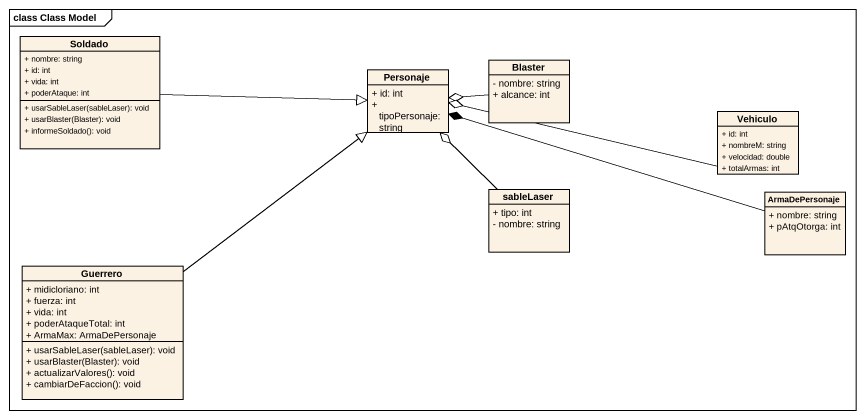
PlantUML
@startuml
mainframe class Class Model
hide circle
hide empty members
skinparam classAttributeIconSize 0
class Soldado {
  + nombre: string
  + id: int
  + vida: int
  + poderAtaque: int
  + usarSableLaser(sableLaser): void
  + usarBlaster(Blaster): void
  + informeSoldado(): void
}
class Blaster {
  - nombre: string
  + alcance: int
}
class Personaje {
  + id: int
  + tipoPersonaje: string
}
class Vehiculo {
  + id: int
  + nombreM: string
  + velocidad: double
  + totalArmas: int
}
class sableLaser {
  + tipo: int
  - nombre: string
}
class ArmaDePersonaje {
  + nombre: string
  + pAtqOtorga: int
}
class Guerrero {
  + midicloriano: int
  + fuerza: int
  + vida: int
  + poderAtaqueTotal: int
  + ArmaMax: ArmaDePersonaje
  + usarSableLaser(sableLaser): void
  + usarBlaster(Blaster): void
  + actualizarValores(): void
  + cambiarDeFaccion(): void
}
Soldado -right-|> Personaje
Blaster -left-o Personaje
Vehiculo -left-o Personaje
sableLaser -up-o Personaje
ArmaDePersonaje -left-* Personaje
Guerrero -up-|> Personaje
@enduml
